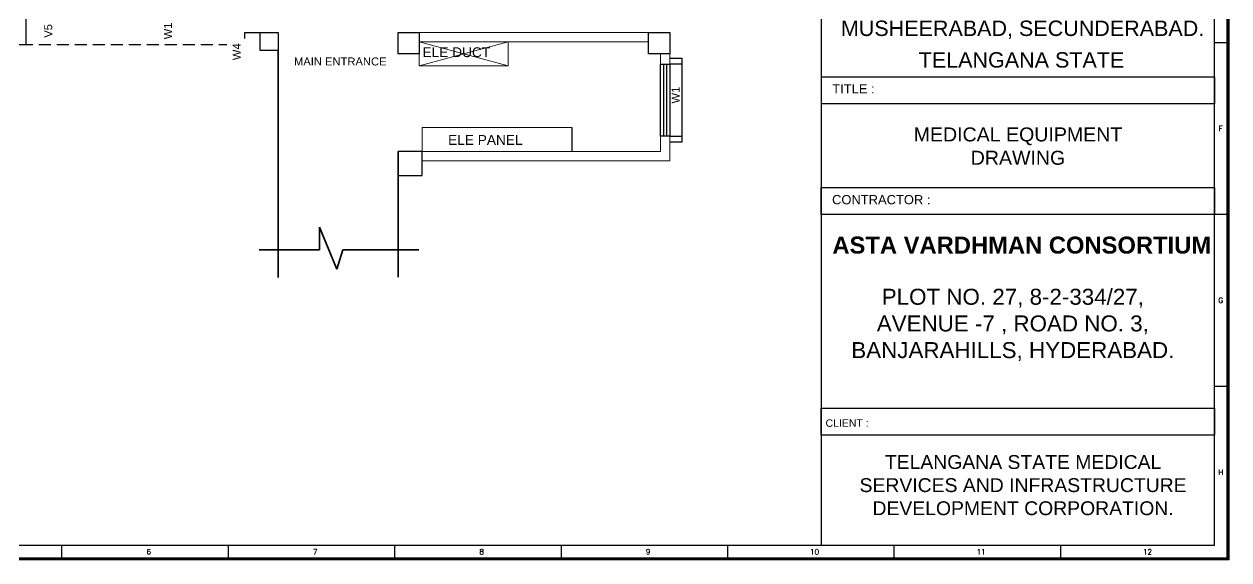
# Model space of a CAD drawing. Extents: x 3485972 to 3601240, y -673889 to -591207.
# Drawn here: x 3505849 to 3535960, y -625657 to -612261 of the extents above; entities that cross this region are included whole.
import ezdxf
from ezdxf.enums import TextEntityAlignment as Align

# ---------------------------------------------------------------- set-up
doc = ezdxf.new("R2010")
doc.units = 0
doc.header["$LTSCALE"] = 6
doc.header["$MEASUREMENT"] = 0
doc.linetypes.add('HIDDEN', pattern=[0.375, 0.25, -0.125])
doc.layers.get('0').update_dxf_attribs({"linetype": 'CONTINUOUS'})
doc.layers.add('AREA', color=193, linetype='CONTINUOUS', plot=False)
for name, color, linetype in [('Chajja', 7, 'CONTINUOUS'), ('COL', 5, 'CONTINUOUS'), ('JOINERY', 7, 'CONTINUOUS'), ('TEXT', 181, 'CONTINUOUS'), ('TITLE', 7, 'CONTINUOUS'), ('walls', 252, 'CONTINUOUS'), ('Window', 161, 'CONTINUOUS')]:
    doc.layers.add(name, color=color, linetype=linetype)
doc.layers.add('D.F', color=251, linetype='CONTINUOUS', lineweight=5)
doc.layers.add('WALL', color=8, linetype='CONTINUOUS', lineweight=35)
doc.styles.add('ARIAL', font='arial.ttf')
doc.styles.add('ROMANS', font='romans.shx')

# ---------------------------------------------------------------- blocks, each defined once
blk = doc.blocks.new('A$C66962185')
at = {"layer": 'TITLE'}
for q in [(360.7, -140930.66), (2.14, -141176.03)]:
    blk.add_line((360.7, -141176.03), q, dxfattribs=at)
at = {"layer": 'TITLE', "color": 7}
for p, q in [((363, -141084.59), (360.7, -141084.59)), ((363, -141115.84), (360.7, -141115.84)), ((363, -141147.08), (360.7, -141147.08))]:
    blk.add_line(p, q, dxfattribs=at)
at = {"layer": 'TITLE', "color": 0}
for p, q in [((151.16, -141178.33), (151.16, -141176.03)), ((181.42, -141178.33), (181.42, -141176.03)), ((211.69, -141178.33), (211.69, -141176.03)), ((241.95, -141178.33), (241.95, -141176.03)), ((272.21, -141178.33), (272.21, -141176.03)), ((302.47, -141178.33), (302.47, -141176.03)), ((332.74, -141178.33), (332.74, -141176.03))]:
    blk.add_line(p, q, dxfattribs=at)
at = {"layer": 'TITLE', "color": 7, "const_width": 0.355}
blk.add_lwpolyline([(363, -140928.36), (363, -141178.33), (0, -141178.33), (0, -140928.36)], close=True, dxfattribs=at)
at = {"layer": 'TITLE', "color": 7, "style": 'ROMANS'}
for s, p in [('F', (361.83, -141100.19)), ('G', (361.83, -141131.44)), ('H', (361.83, -141162.68))]:
    blk.add_text(s, height=0.952, dxfattribs=at).set_placement(p, align=Align.MIDDLE)
at = {"layer": 'TITLE', "color": 0, "style": 'ROMANS'}
for s, p in [('6', (166.94, -141177.15)), ('7', (197.2, -141177.15)), ('8', (227.46, -141177.15)), ('9', (257.73, -141177.15)), ('10', (287.99, -141177.15)), ('11', (318.25, -141177.15)), ('12', (348.51, -141177.15))]:
    blk.add_text(s, height=0.952, dxfattribs=at).set_placement(p, align=Align.MIDDLE)

msp = doc.modelspace()

# ---------------------------------------------------------------- linework, layer by layer
at = {"ltscale": 2}
msp.add_line((3535601.6, -625298.3), (3525772.6, -625298.3), dxfattribs=at)
at = {"layer": 'AREA'}
for points in [[(3485972.3, -591208), (3535959.9, -591207.2), (3535959.9, -625655.9), (3485972.3, -625656.7)], [(3486015.1, -591250.8), (3535917.2, -591249.9), (3535917.2, -625613.1), (3486015.1, -625613.9)]]:
    msp.add_lwpolyline(points, close=True, dxfattribs=at)
at = {"layer": 'Chajja', "color": 7, "linetype": 'ByBlock'}
for p, q in [((3511365.7, -612620), (3511365.7, -612475.1)), ((3511365.7, -612475.1), (3511745.7, -612475.1))]:
    msp.add_line(p, q, dxfattribs=at)
at = {"layer": 'Chajja', "linetype": 'HIDDEN', "ltscale": 200}
msp.add_line((3488215.7, -612770), (3510915.7, -612770), dxfattribs=at)
at = {"layer": 'Chajja', "color": 8, "linetype": 'ByBlock'}
msp.add_line((3522285.7, -613260, -101230.8), (3522285.7, -615060, -101230.8), dxfattribs=at)
at = {"layer": 'Chajja', "color": 7, "linetype": 'ByBlock', "elevation": -101230.8}
for points in [[(3521985.7, -613110), (3522285.7, -613110), (3522285.7, -613260), (3521985.7, -613260)], [(3521985.7, -615060), (3522285.7, -615060), (3522285.7, -615210), (3521985.7, -615210)]]:
    msp.add_lwpolyline(points, dxfattribs=at)
at = {"layer": 'COL'}
for points in [[(3505900.7, -612020), (3505150.7, -612020), (3505150.7, -612770), (3505900.7, -612770)], [(3511745.7, -612925.1), (3511745.7, -612475.1), (3512195.7, -612475.1), (3512195.7, -612925.1)], [(3515195.7, -613005.1), (3515195.7, -612475.1), (3515725.7, -612475.1), (3515725.7, -613005.1)], [(3521455.7, -613005.1), (3521455.7, -612475.1), (3521985.7, -612475.1), (3521985.7, -613005.1)]]:
    msp.add_lwpolyline(points, close=True, dxfattribs=at)
at = {"layer": 'COL', "elevation": -101230.8}
msp.add_lwpolyline([(3515795.7, -616050), (3515795.7, -615450), (3515195.7, -615450), (3515195.7, -616050)], close=True, dxfattribs=at)
at = {"layer": 'D.F', "color": 7, "lineweight": 0}
for p, q in [((3515725.7, -612475.1), (3521455.7, -612475.1)), ((3515725.7, -612705.1), (3519540.7, -612705.1)), ((3519655.7, -612705.1), (3521455.7, -612705.1)), ((3515514.8, -615450.1), (3521455.7, -615450.1))]:
    msp.add_line(p, q, dxfattribs=at)
at = {"layer": 'D.F'}
for points in [[(3515195.7, -613005.1), (3515195.7, -612475.1), (3515725.7, -612475.1), (3515725.7, -613005.1)], [(3521455.7, -613005.1), (3521455.7, -612475.1), (3521985.7, -612475.1), (3521985.7, -613005.1)]]:
    msp.add_lwpolyline(points, close=True, dxfattribs=at)
at = {"layer": 'D.F', "color": 8, "lineweight": 0}
msp.add_lwpolyline([(3515725.7, -613305.1), (3515725.7, -612705.1), (3517944.1, -612705.1), (3517944.1, -613305.1)], close=True, dxfattribs=at)
for points in [[(3515725.7, -613305.1), (3517944.1, -612705.1)], [(3517944.1, -613305.1), (3515725.7, -612705.1)]]:
    msp.add_lwpolyline(points, dxfattribs=at)
at = {"layer": 'D.F', "color": 7, "linetype": 'ByBlock', "elevation": -101230.8}
msp.add_lwpolyline([(3521985.7, -613110), (3522285.7, -613110), (3522285.7, -613260), (3521985.7, -613260)], dxfattribs=at)
at = {"layer": 'TITLE'}
msp.add_line((3525772.6, -591565.5), (3525772.6, -625297.5), dxfattribs=at)
for points in [[(3525776.2, -613577.3), (3535601.6, -613577.3), (3535601.6, -614251.6), (3525776.2, -614251.6)], [(3525772.6, -616348.8), (3535598, -616348.8), (3535598, -617023.1), (3525772.6, -617023.1)], [(3525772.6, -621864.4), (3535598, -621864.4), (3535598, -622538.7), (3525772.6, -622538.7)]]:
    msp.add_lwpolyline(points, close=True, dxfattribs=at)
at = {"layer": 'WALL', "lineweight": 0}
for p, q in [((3515725.7, -612705.1), (3519655.7, -612705.1)), ((3519655.7, -612705.1), (3521455.7, -612705.1)), ((3515795.7, -615450, -101230.8), (3515795.7, -614850, -101230.8)), ((3515795.7, -614850, -101230.8), (3519540.7, -614850, -101230.8))]:
    msp.add_line(p, q, dxfattribs=at)
at = {"layer": 'WALL', "linetype": 'ByBlock'}
for p, q in [((3512195.7, -612925.1), (3512195.7, -618596.3)), ((3515195.7, -615450), (3515195.7, -618592.2)), ((3513234.6, -617907.3), (3513234.6, -617339.1)), ((3513234.6, -617339.1), (3513661.2, -618385.8)), ((3511725.3, -617907.3), (3513234.6, -617907.3)), ((3513661.2, -618385.8), (3513816.5, -617907.3)), ((3513816.5, -617907.3), (3515713.9, -617907.3))]:
    msp.add_line(p, q, dxfattribs=at)
at = {"layer": 'WALL', "color": 7, "lineweight": 0, "elevation": -101230.8}
for points in [[(3515795.7, -615450), (3521755.7, -615450), (3521755.7, -613005.1)], [(3515795.7, -615680), (3521985.7, -615680), (3521985.7, -613005.1)]]:
    msp.add_lwpolyline(points, dxfattribs=at)
at = {"layer": 'walls', "linetype": 'ByBlock'}
msp.add_line((3519540.7, -614850, -101230.8), (3519540.7, -615450, -101230.8), dxfattribs=at)
at = {"layer": 'Window', "linetype": 'Continuous', "elevation": -101230.8}
for points in [[(3521985.7, -615060), (3521755.7, -615060), (3521755.7, -613260), (3521985.7, -613260)], [(3521905.7, -615060), (3521835.7, -615060), (3521835.7, -613260), (3521905.7, -613260)]]:
    msp.add_lwpolyline(points, close=True, dxfattribs=at)

# ---------------------------------------------------------------- block references
at = {"layer": 'TITLE', "xscale": 137.4720978042101, "yscale": 137.4720968119004, "zscale": 137.4720972069543}
msp.add_blockref('A$C66962185', (3486015.1, 18782467), dxfattribs=at)

# ---------------------------------------------------------------- texts
at = {"layer": 'D.F', "color": 7, "linetype": 'Continuous', "style": 'ARIAL'}
for s, p in [('ELE DUCT', (3516652.3, -613160.2, -80984.6)), ('ELE PANEL', (3517376.6, -615353.5, -80984.6))]:
    msp.add_text(s, height=244.9, dxfattribs=at).set_placement(p, align=Align.BOTTOM_CENTER)
at = {"layer": 'JOINERY', "style": 'ARIAL', "width": 1}
for s, p in [('V5', (3506552, -612602.8)), ('W1', (3509544.8, -612641.5)), ('W4', (3511263.7, -613163.5)), ('W1', (3522230.9, -614246.5, -101230.8))]:
    msp.add_text(s, height=200, rotation=90, dxfattribs=at).set_placement(p)
at = {"layer": 'TEXT', "insert": (3513750.8, -613197.4), "char_height": 200, "width": 2770.907, "attachment_point": 5, "style": 'ARIAL'}
msp.add_mtext('MAIN ENTRANCE', dxfattribs=at)
at = {"layer": 'TITLE', "color": 6, "style": 'ARIAL'}
for s, p in [('MUSHEERABAD, SECUNDERABAD.', (3530802.9, -612559)), ('TELANGANA STATE', (3530776.1, -613349.4))]:
    msp.add_text(s, height=384.912, dxfattribs=at).set_placement(p, align=Align.CENTER)
for s, height, p in [('TITLE :', 231.19, (3526046.2, -613994.7)), ('CONTRACTOR :', 231.186, (3526042.6, -616766.2)), ('CLIENT :', 187.72, (3525878.5, -622329.2))]:
    msp.add_text(s, height=height, dxfattribs=at).set_placement(p)
at = {"layer": 'TITLE', "color": 6, "linetype": 'ByBlock', "style": 'ARIAL'}
for s, insert, char_height, width, attachment_point in [('MEDICAL EQUIPMENT DRAWING', (3530688.9, -614844.9), 350, 6606.615, 2), ('{\\fArial|b1|i0|c0|p34;ASTA VARDHMAN CONSORTIUM}', (3526050.3, -617573.7, -1105.4), 425, 9707.939, 1), ('PLOT NO. 27, 8-2-334/27, AVENUE -7 , ROAD NO. 3, BANJARAHILLS, HYDERABAD. ', (3530559.7, -618878.3), 400, 8333.767, 2)]:
    msp.add_mtext(s, dxfattribs=dict(at, insert=insert, char_height=char_height, width=width, attachment_point=attachment_point))
at = {"layer": 'TITLE', "color": 6, "insert": (3530816.1, -623036.7), "char_height": 346.421, "width": 9138.627, "attachment_point": 2, "style": 'ARIAL'}
msp.add_mtext('{\\fArial|b0|i0|c0|p34;TELANGANA STATE MEDICAL SERVICES AND INFRASTRUCTURE DEVELOPMENT CORPORATION.}', dxfattribs=at)

doc.saveas('drawing.dxf')
